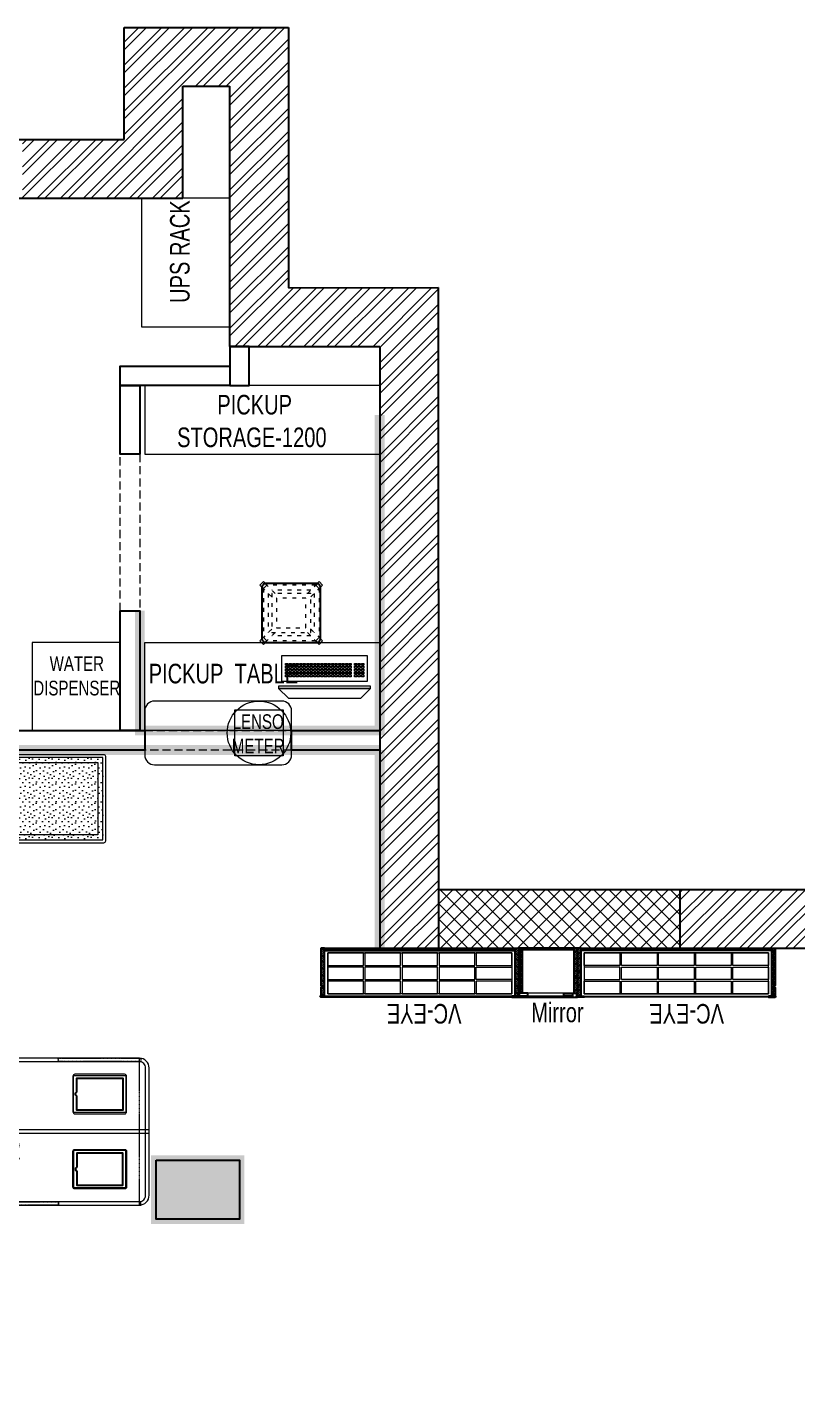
# Model space of a CAD drawing. Header units: feet. Extents: x 5230836 to 5248056, y -5286305 to -5270052.
# Drawn here: x 5237422 to 5241351, y -5277030 to -5270052 of the extents above; entities that cross this region are included whole.
import ezdxf

# ---------------------------------------------------------------- set-up
doc = ezdxf.new("R2010")
doc.units = ezdxf.units.FT
doc.header["$LTSCALE"] = 33
doc.header["$MEASUREMENT"] = 0
for name, pattern in [('a_p6_plan_L18$0$HIDDEN', [0.375, 0.25, -0.125]), ('ACAD_ISO03W100', [30, 12, -18]), ('HIDDEN2', [4.7625, 3.175, -1.5875]), ('HIDDENX2', [0.75, 0.5, -0.25])]:
    doc.linetypes.add(name, pattern=pattern)
doc.layers.add('A-WALL', color=1, linetype='Continuous')
doc.layers.add('column', color=10, linetype='Continuous')
for name, color, linetype, lineweight in [('LENS-CURTAIN', 5, 'a_p6_plan_L18$0$HIDDEN', 9), ('LENS-HATCH', 251, 'Continuous', 5), ('LENS-PARTITION', 21, 'Continuous', 25), ('LENS-TEXT', 31, 'Continuous', 5), ('LENS_DIMENSION', 193, 'Continuous', 0), ('LENS_TEXT', 31, 'Continuous', 5), ('LK-EQPMT', 3, 'Continuous', 18), ('LK-FF&E FLOOR', 1, 'Continuous', 9), ('LK-FF&E WALL', 1, 'Continuous', 9), ('LK-FLUTTED FINISH', 20, 'Continuous', 30), ('LK-IT', 3, 'Continuous', 18), ('LK-MIRROR', 133, 'Continuous', 13), ('LK-TILES FINISH', 251, 'Continuous', 5), ('LN-ELEVATION-1', 81, 'Continuous', 25), ('LN-ELEVATION-2', 103, 'Continuous', 20), ('LN-ELEVATION-3', 125, 'Continuous', 18), ('LN-ELEVATION-4', 145, 'Continuous', 13), ('LN-ELEVATION-5', 167, 'Continuous', 5), ('LN-HATCH', 251, 'Continuous', 0), ('PLANO-TXT', 252, 'Continuous', 5)]:
    doc.layers.add(name, color=color, linetype=linetype, lineweight=lineweight)
doc.styles.add('LK TXT', font='GILC____.TTF', dxfattribs={"height": 100})
pattern_1 = [(45, (7858558.917, 3503823.203), (-4.4901280605, 4.4901280605), [])]

# ---------------------------------------------------------------- blocks, each defined once
blk = doc.blocks.new('A$C9f357b42')
at = {"layer": 'column'}
h = blk.add_hatch(color=8, dxfattribs=at)
h.dxf.hatch_style = 1
h.paths.add_polyline_path([(-17193.2, -5429.1), (-17193.2, -6087.1), (-16893.2, -6087.1), (-16893.2, -5429.1)])
h.paths.add_polyline_path([(-17193.2, -7258.1), (-17193.2, -7548.1), (-16893.2, -7548.1), (-16893.2, -7258.1)])
h.paths.add_polyline_path([(-13517.2, -7258.1), (-13517.2, -7548.1), (-13217.2, -7548.1), (-13217.2, -7258.1)])
h.paths.add_polyline_path([(-13517.2, -5429.1), (-13517.2, -6087.1), (-13217.2, -6087.1), (-13217.2, -6013.9), (-13217.2, -5429.1)])
h.paths.add_polyline_path([(-13797.7, -1383.1), (-13797.7, -1683.1), (-12936.7, -1683.1), (-12936.7, -1383.1)])
h.paths.add_polyline_path([(-9976.2, -1383.1), (-9976.2, -1683.1), (-9550.2, -1683.1), (-9550.2, -1383.1)])
h.paths.add_polyline_path([(-9850.2, -5661.1), (-9850.2, -6087.1), (-9550.2, -6087.1), (-9550.2, -5661.1)])
h.paths.add_polyline_path([(-9850.2, -7258.1), (-9850.2, -7548.1), (-9550.2, -7548.1), (-9550.2, -7258.1)])
h.paths.add_polyline_path([(-6192.2, -7258.1), (-6192.2, -7558.1), (-5892.2, -7558.1), (-5892.2, -7258.1), (-5972.8, -7258.1), (-6089.7, -7258.1)])
at = {"layer": 'LN-HATCH'}
h = blk.add_hatch(dxfattribs=at)
h.set_pattern_fill('ANSI32', color=256, scale=222)
h.set_pattern_definition([(45, (-2874879.74, 5452752.58), (-58.8666395, 58.8666395), []), (45, (-2874840.5, 5452752.58), (-58.8666395, 58.8666395), [])])
h.paths.add_polyline_path([(-17063.2, 4359.9), (-17063.2, 3511.9), (-17193.2, 3511.9), (-17193.2, 2401.9), (-16893.2, 2401.9), (-16893.2, 3211.9), (-16763.2, 3211.9), (-16763.2, 4059.9), (-16403.2, 4059.9), (-16403.2, 3211.9), (-15522.2, 3211.9), (-15522.2, 3511.9), (-16103.2, 3511.9), (-16103.2, 4359.9)])
h.paths.add_polyline_path([(-14163.2, 4402.9), (-14163.2, 3511.9), (-14376.2, 3511.9), (-14376.2, 3211.9), (-13863.2, 3211.9), (-13863.2, 4102.9), (-13517.2, 4102.9), (-13517.2, 4061.9), (-13517.2, 2401.9), (-13217.2, 2401.9), (-13217.2, 4102.9), (-12984.2, 4102.9), (-12984.2, 3530.9), (-12178.2, 3530.9), (-12178.2, 3830.9), (-12684.2, 3830.9), (-12684.2, 4402.9), (-13517.2, 4402.9)])
h.paths.add_polyline_path([(-10139.2, 4402.9), (-10139.2, 3830.9), (-10658.2, 3830.9), (-10658.2, 3530.9), (-9839.2, 3530.9), (-9839.2, 4102.9), (-9600.2, 4102.9), (-9600.2, 2773.3), (-8833.6, 2773.3), (-8833.6, -300.4), (-8533.6, -300.4), (-8533.7, 0), (-8535.2, 3073.4), (-9300.2, 3073), (-9300.2, 4402.9)])
h.paths.add_polyline_path([(-7300.7, 0), (-7300.6, -300.4), (-4390.3, -300.4), (-4390.4, 0)])
h.paths.add_polyline_path([(-3157.4, 0), (-3157.3, -300.4), (-300, -300.4), (-300, -2187.8), (0, -2187.8), (0, 0)])
h.paths.add_polyline_path([(-300, -2187.8), (-300, -3754), (-1646.2, -3754.2), (-1646.2, -2187.8), (-1946.2, -2187.8), (-1946.2, -4563.4), (-1646.2, -4563.4), (-1646.2, -4054.2), (-300, -4054), (-300, -4563.4), (0, -4563.4), (0, -2187.8)])
h.paths.add_polyline_path([(-300, -4563.4), (-300, -7258.1), (-1946.2, -7258.1), (-1946.2, -7558.1), (0, -7558.1), (0, -4563.4)])
h.paths.add_polyline_path([(-1946.2, -4563.4), (-1946.2, -6087.1), (-1778.9, -6087.1), (-1646.2, -6087.1), (-1646.2, -4563.4)], flags=17)
h.paths.add_polyline_path([(-6192.2, -1383.1), (-6192.2, -2187.8), (-5892.2, -2187.8), (-5892.2, -1683.1), (-1946.2, -1683.1), (-1946.2, -2187.8), (-1646.2, -2187.8), (-1646.2, -1383.1)])
h.paths.add_polyline_path([(-6192.2, -2187.8), (-6192.2, -4563.4), (-5892.3, -4563.4), (-5892.2, -2187.8)])
h.paths.add_polyline_path([(-6192.2, -4563.4), (-6192.2, -5787.1), (-5892.3, -5787.1), (-5892.3, -4563.4)])
h.paths.add_polyline_path([(-6192.2, -5787.1), (-6192.2, -6087.1), (-5892.3, -6087.1), (-5892.3, -5787.1)])
h.paths.add_polyline_path([(-4145.2, -7258.1), (-4145.2, -7558.1), (-3717.2, -7558.1), (-3717.2, -7258.1)])
h = blk.add_hatch(dxfattribs=at)
h.set_pattern_fill('ANSI37', color=256, scale=444)
h.paths.add_polyline_path([(-7300.7, 0), (-8533.7, 0), (-8533.6, -300.4), (-7300.6, -300.4)])
at = {"layer": 'A-WALL'}
for p, q in [((-10139.2, 3830.9), (-10139.2, 4402.9)), ((-10139.2, 4402.9), (-9300.2, 4402.9)), ((-9300.2, 4402.9), (-9300.2, 3073)), ((-9839.2, 3530.9), (-9839.2, 4102.9)), ((-9839.2, 4102.9), (-9600.2, 4102.9)), ((-9600.2, 4102.9), (-9600.2, 2773.3)), ((-12684.2, 3830.9), (-10139.2, 3830.9)), ((-12984.2, 3530.9), (-9839.2, 3530.9)), ((-9300.2, 3073), (-8535.2, 3073.4)), ((-8535.2, 3073.4), (-8533.7, 0)), ((-9600.2, 2773.3), (-8833.6, 2773.3)), ((-8833.6, 2773.3), (-8833.6, -300.4)), ((-8533.7, 0), (0, 0)), ((-8533.7, 0), (-8533.6, -301.1)), ((-7300.7, 0), (-7300.6, -300.4)), ((-8833.6, -300.4), (-300, -300.4))]:
    blk.add_line(p, q, dxfattribs=at)
at = {"layer": 'column'}
blk.add_lwpolyline([(-9976.2, -1383.1), (-9550.2, -1383.1), (-9550.2, -1683.1), (-9976.2, -1683.1)], close=True, dxfattribs=at)
blk = doc.blocks.new('I-PAD Frame')
at = {"color": 3, "linetype": 'Continuous'}
blk.add_lwpolyline([(357868.7, -232321.1), (358122.7, -232321.1, 0.414214), (358132.7, -232311.1), (358132.7, -232129.1, 0.414214), (358122.7, -232119.1), (357868.7, -232119.1, 0.414214), (357858.7, -232129.1), (357858.7, -232311.1, 0.414214)], format="xyb", close=True, dxfattribs=at)
at = {"color": 3, "linetype": 'Continuous', "lineweight": 25}
blk.add_lwpolyline([(358113.2, -232229.7), (358113.2, -232302.1), (357878.2, -232302.1), (357878.2, -232138.1), (358113.2, -232138.1), (358113.2, -232210.6, 0.327538), (358114.6, -232212.5, -0.733799), (358114.6, -232227.8, 0.327538)], format="xyb", close=True, dxfattribs=at)
blk = doc.blocks.new('Billing Counter 1800')
at = {"color": 5, "linetype": 'HIDDENX2', "ltscale": 0.025}
for p, q in [((-850, -375), (-850, 375)), ((850, -375), (850, 375))]:
    blk.add_line(p, q, dxfattribs=at)
at = {"color": 0, "linetype": 'Continuous'}
for p, q in [((850, 375), (-850, 375)), ((900, -325), (900, 325)), ((-850, -375), (850, -375))]:
    blk.add_line(p, q, dxfattribs=at)
at = {"color": 2, "linetype": 'Continuous'}
blk.add_line((849, -375), (850, -375), dxfattribs=at)
at = {"color": 2, "linetype": 'HIDDENX2', "ltscale": 0.025}
for points in [[(-858, 375), (-437.4, 375), (-437.4, 358), (-858, 358)], [(435.3, 375), (-435.3, 375), (-435.3, 358), (435.3, 358)], [(437.3, 375), (857.9, 375), (857.9, 358), (437.3, 358)], [(-858, -375), (-437.4, -375), (-437.4, -358), (-858, -358)], [(435.3, -375), (-435.3, -375), (-435.3, -358), (435.3, -358)], [(437.3, -375), (857.9, -375), (857.9, -358), (437.3, -358)]]:
    blk.add_lwpolyline(points, close=True, dxfattribs=at)
at = {"color": 5, "linetype": 'Continuous'}
for points in [[(-780.9, 97.3), (-513.9, 97.3), (-513.9, 286.2), (-780.9, 286.2)], [(780.9, 97.3), (513.9, 97.3), (513.9, 286.2), (780.9, 286.2)], [(-780.9, -97.3), (-513.9, -97.3), (-513.9, -286.2), (-780.9, -286.2)], [(780.9, -97.3), (513.9, -97.3), (513.9, -286.2), (780.9, -286.2)]]:
    blk.add_lwpolyline(points, close=True, dxfattribs=at)
at = {"color": 5, "linetype": 'HIDDENX2', "ltscale": 0.025}
blk.add_lwpolyline([(850, 8.5), (-850, 8.5), (-850, -8.5), (850, -8.5)], close=True, dxfattribs=at)
at = {"color": 0, "linetype": 'Continuous'}
for centre, start, end in [((-850, 325), 90, 180), ((850, 325), 0, 90), ((850, -325), 270, 0)]:
    blk.add_arc(centre, 50, start, end, dxfattribs=at)
at = {"layer": 'LN-ELEVATION-2'}
blk.add_line((-900, 325), (-900, -325), dxfattribs=at)
for points in [[(850, 375), (-850, 375, 0.414214), (-900, 325), (-900, -325, 0.414214), (-850, -375), (850, -375, 0.414214), (900, -325), (900, 325, 0.414214)], [(850, 357), (-850, 357, 0.414214), (-882, 325), (-882, -325, 0.414214), (-850, -357), (850, -357, 0.414214), (882, -325), (882, 325, 0.414214)]]:
    blk.add_lwpolyline(points, format="xyb", close=True, dxfattribs=at)
blk.add_lwpolyline([(-900, -8.5), (900, -8.5), (900, 8.5), (-900, 8.5)], close=True, dxfattribs=at)
blk.add_arc((-850, -325), 50, 180, 270, dxfattribs=at)
at = {"color": 2, "linetype": 'Continuous', "xscale": -1, "rotation": 180}
blk.add_blockref('I-PAD Frame', (-358643.2, -232028.4), dxfattribs=at)
at = {"color": 2, "linetype": 'Continuous', "rotation": 180}
blk.add_blockref('I-PAD Frame', (358643.2, -232028.4), dxfattribs=at)
at = {"color": 2, "linetype": 'Continuous'}
blk.add_blockref('I-PAD Frame', (-358643.2, 232028.4), dxfattribs=at)
at = {"color": 2, "linetype": 'Continuous', "xscale": -1}
blk.add_blockref('I-PAD Frame', (358643.2, 232028.4), dxfattribs=at)
at = {"layer": 'LENS-TEXT', "color": 0, "linetype": 'Continuous', "ltscale": 3, "insert": (-7.9, -8.9), "char_height": 100, "attachment_point": 5, "style": 'LK TXT'}
blk.add_mtext_dynamic_manual_height_columns('BILLING COUNTER', width=353.056, gutter_width=0.5, heights=[0], dxfattribs=at)
blk = doc.blocks.new('2 seater bench')
at = {"layer": 'LENS-HATCH', "lineweight": 0}
h = blk.add_hatch(dxfattribs=at)
h.set_pattern_fill('STIP1', color=177, scale=100, angle=270, pattern_type=2)
h.set_pattern_definition([(270, (6617251.08, -170421.61), (100, -2e-13), [0, -100]), (270, (6617235.08, -170433.61), (100, -2e-13), [0, -100]), (270, (6617211.08, -170428.61), (100, -2e-13), [0, -100]), (270, (6617188.08, -170463.61), (100, -2e-13), [0, -100]), (270, (6617224.08, -170460.61), (100, -2e-13), [0, -100]), (270, (6617248.08, -170487.61), (100, -2e-13), [0, -100]), (270, (6617255.08, -170452.61), (100, -2e-13), [0, -100]), (270, (6617214.08, -170494.61), (100, -2e-13), [0, -100]), (270, (6617182.08, -170489.61), (100, -2e-13), [0, -100]), (270, (6617167.08, -170415.61), (100, -2e-13), [0, -100]), (270, (6617187.08, -170433.61), (100, -2e-13), [0, -100]), (270, (6617168.08, -170447.61), (100, -2e-13), [0, -100]), (270, (6617232.08, -170508.61), (100, -2e-13), [0, -100]), (270, (6617207.08, -170476.61), (100, -2e-13), [0, -100]), (270, (6617240.08, -170468.61), (100, -2e-13), [0, -100]), (270, (6617231.08, -170485.61), (100, -2e-13), [0, -100]), (270, (6617204.08, -170449.61), (100, -2e-13), [0, -100]), (270, (6617258.08, -170477.61), (100, -2e-13), [0, -100]), (270, (6617199.08, -170508.61), (100, -2e-13), [0, -100]), (270, (6617169.08, -170505.61), (100, -2e-13), [0, -100])])
h.paths.add_polyline_path([(585, 210), (0, 210), (0, -210), (585, -210)])
h.paths.add_polyline_path([(0, 245), (0, -210)])
h.paths.add_polyline_path([(-585, 210), (0, 210), (0, -210), (-585, -210)])
at = {"layer": 'LN-ELEVATION-2', "ltscale": 0.5}
for points in [[(-585, 210), (0, 210), (0, -210), (-585, -210)], [(585, 210), (0, 210), (0, -210), (585, -210)]]:
    blk.add_lwpolyline(points, close=True, dxfattribs=at)
at = {"layer": 'LN-ELEVATION-5', "ltscale": 0.5}
blk.add_lwpolyline([(590, 225), (-590, 225, 0.414214), (-600, 215), (-600, -215, 0.414214), (-590, -225), (590, -225, 0.414214), (600, -215), (600, 215, 0.414214)], format="xyb", close=True, dxfattribs=at)
blk.add_lwpolyline([(585, 210), (-585, 210), (-585, -210), (585, -210)], close=True, dxfattribs=at)
at = {"layer": 'LN-ELEVATION-5', "linetype": 'HIDDEN2', "ltscale": 11}
blk.add_lwpolyline([(-560, 185), (560, 185), (560, -185), (-560, -185)], close=True, dxfattribs=at)
blk = doc.blocks.new('VC HD 1010')
at = {"layer": 'LN-HATCH', "ltscale": 0.5}
h = blk.add_hatch(dxfattribs=at)
h.set_pattern_fill('ANSI31', color=256, scale=2)
h.set_pattern_definition([(45, (3761554.586, 1795022.936), (-4.490128061, 4.490128061), [])])
h.paths.add_polyline_path([(-505.2, 24), (-505.2, -166), (-499.2, -166), (-499.2, -176), (-505.2, -176), (-505.2, -220), (-487.2, -220), (-487.2, 24)])
h = blk.add_hatch(dxfattribs=at)
h.set_pattern_fill('ANSI31', color=256, scale=2)
h.set_pattern_definition(pattern_1)
h.paths.add_polyline_path([(504.8, 24), (504.8, -166), (498.8, -166), (498.8, -176), (504.8, -176), (504.8, -220), (486.8, -220), (486.8, 24)])
h = blk.add_hatch(dxfattribs=at)
h.set_pattern_fill('ANSI31', color=256, scale=2)
h.set_pattern_definition([(45, (7858741.917, 3503823.203), (-4.4901280605, 4.4901280605), [])])
h.paths.add_polyline_path([(-470.2, -220), (-470.2, -226), (-505.2, -226), (-505.2, -220)])
h = blk.add_hatch(dxfattribs=at)
h.set_pattern_fill('ANSI31', color=256, scale=2)
h.set_pattern_definition(pattern_1)
h.paths.add_polyline_path([(476.8, -220), (476.8, -226), (511.8, -226), (511.8, -220)])
at = {"layer": 'LN-ELEVATION-1', "ltscale": 0.5}
for points in [[(-505.2, 24), (-505.2, -166), (-499.2, -166), (-499.2, -176), (-505.2, -176), (-505.2, -220), (-487.2, -220), (-487.2, 24)], [(486.8, 12), (-487.2, 12), (-487.2, 18), (486.8, 18)], [(504.8, 24), (504.8, -166), (498.8, -166), (498.8, -176), (504.8, -176), (504.8, -220), (486.8, -220), (486.8, 24)], [(-470.2, -220), (-470.2, -226), (-505.2, -226), (-505.2, -220)], [(469.8, -220), (469.8, -226), (504.8, -226), (504.8, -220)]]:
    blk.add_lwpolyline(points, close=True, dxfattribs=at)
at = {"layer": 'LN-ELEVATION-2', "ltscale": 0.5}
blk.add_lwpolyline([(470.2, 0), (-470.2, 0), (-470.2, -208), (470.2, -208)], close=True, dxfattribs=at)
at = {"layer": 'LN-ELEVATION-3', "ltscale": 0.5}
for p, q in [((-487.2, 24), (486.8, 24)), ((-470.2, -220), (469.8, -220)), ((469.8, -226), (-470.2, -226))]:
    blk.add_line(p, q, dxfattribs=at)
for points in [[(-470.2, 0), (-288.5, 0), (-288.5, -64), (-470.2, -64)], [(-280.5, 0), (-98.8, 0), (-98.8, -64), (-280.5, -64)], [(-90.8, 0), (90.8, 0), (90.8, -64), (-90.8, -64)], [(98.8, 0), (280.5, 0), (280.5, -64), (98.8, -64)], [(288.5, 0), (470.2, 0), (470.2, -64), (288.5, -64)], [(-470.2, -136), (-288.5, -136), (-288.5, -72), (-470.2, -72)], [(-280.5, -72), (-98.8, -72), (-98.8, -136), (-280.5, -136)], [(-90.8, -72), (90.8, -72), (90.8, -136), (-90.8, -136)], [(98.8, -72), (280.5, -72), (280.5, -136), (98.8, -136)], [(288.5, -72), (470.2, -72), (470.2, -136), (288.5, -136)], [(-470.2, -144), (-288.5, -144), (-288.5, -208), (-470.2, -208)], [(-280.5, -144), (-98.8, -144), (-98.8, -208), (-280.5, -208)], [(-90.8, -144), (90.8, -144), (90.8, -208), (-90.8, -208)], [(98.8, -144), (280.5, -144), (280.5, -208), (98.8, -208)], [(288.5, -144), (470.2, -144), (470.2, -208), (288.5, -208)]]:
    blk.add_lwpolyline(points, close=True, dxfattribs=at)
blk = doc.blocks.new('CLENS 600 TYPE 6')
at = {"layer": 'LN-ELEVATION-1', "ltscale": 0.5}
blk.add_lwpolyline([(130, -225), (-130, -225, -0.414214), (-150, -205), (-150, 55, -0.414214), (-130, 75), (130, 75, -0.414214), (150, 55), (150, -205, -0.414214)], format="xyb", close=True, dxfattribs=at)
at = {"layer": 'LN-ELEVATION-3', "linetype": 'ACAD_ISO03W100', "ltscale": 0.05}
for p, q in [((-100, 7.3), (-142.4, 49.7)), ((-142.4, -199.7), (-142.4, 49.7)), ((-82.3, 25), (-124.7, 67.4)), ((124.7, 67.4), (-124.7, 67.4)), ((-117.4, -174.7), (-117.4, 24.7)), ((99.7, 42.4), (-99.7, 42.4)), ((82.3, 25), (124.7, 67.4)), ((100, 7.3), (142.4, 49.7)), ((117.4, -174.7), (117.4, 24.7)), ((142.4, -199.7), (142.4, 49.7)), ((-100, -157.3), (-142.4, -199.7)), ((-82.3, -175), (-124.7, -217.4)), ((99.7, -192.4), (-99.7, -192.4)), ((82.3, -175), (124.7, -217.4)), ((100, -157.3), (142.4, -199.7)), ((124.7, -217.4), (-124.7, -217.4))]:
    blk.add_line(p, q, dxfattribs=at)
for points in [[(-132.2, 74.9), (-124.7, 67.4), (-142.4, 49.7), (-149.9, 57.2)], [(132.2, 74.9), (124.7, 67.4), (142.4, 49.7), (149.9, 57.2)], [(-132.2, -224.9), (-124.7, -217.4), (-142.4, -199.7), (-149.9, -207.2)], [(132.2, -224.9), (124.7, -217.4), (142.4, -199.7), (149.9, -207.2)]]:
    blk.add_lwpolyline(points, dxfattribs=at)
for points in [[(100, -175), (-100, -175), (-100, 25), (100, 25)], [(75, -150), (-75, -150), (-75, 0), (75, 0)]]:
    blk.add_lwpolyline(points, close=True, dxfattribs=at)
at = {"layer": 'LN-ELEVATION-5', "ltscale": 0.5}
for points in [[(-149.9, 57.2), (-160.1, 67.4), (-142.4, 85.1), (-132.2, 74.9)], [(149.9, 57.2), (160.1, 67.4), (142.4, 85.1), (132.2, 74.9)], [(-149.9, -207.2), (-160.1, -217.4), (-142.4, -235.1), (-132.2, -224.9)], [(149.9, -207.2), (160.1, -217.4), (142.4, -235.1), (132.2, -224.9)]]:
    blk.add_lwpolyline(points, dxfattribs=at)
blk = doc.blocks.new('*U22')
at = {"layer": 'LK-EQPMT', "ltscale": 12}
blk.add_lwpolyline([(6, 4.9), (-6, 4.9), (-6, -4.9), (6, -4.9)], close=True, dxfattribs=at)
blk = doc.blocks.new('*U23')
at = {"color": 0, "linetype": 'ByBlock', "lineweight": -2}
for p in [(0, 0), (18, 0), (35.9, 0), (53.9, 0), (71.8, 0), (89.8, 0), (107.8, 0), (125.7, 0), (143.7, 0), (161.6, 0), (179.6, 0), (197.6, 0), (215.5, 0), (233.5, 0), (251.4, 0), (269.4, 0), (287.4, 0), (305.3, 0), (323.3, 0), (0, -14.7), (0, -29.5), (0, -44.2), (0, -59), (18, -14.7), (18, -29.5), (18, -44.2), (18, -59), (35.9, -14.7), (35.9, -29.5), (35.9, -44.2), (35.9, -59), (53.9, -14.7), (53.9, -29.5), (53.9, -44.2), (53.9, -59), (71.8, -14.7), (71.8, -29.5), (71.8, -44.2), (71.8, -59), (89.8, -14.7), (89.8, -29.5), (89.8, -44.2), (89.8, -59), (107.8, -14.7), (107.8, -29.5), (107.8, -44.2), (107.8, -59), (125.7, -14.7), (125.7, -29.5), (125.7, -44.2), (125.7, -59), (143.7, -14.7), (143.7, -29.5), (143.7, -44.2), (143.7, -59), (161.6, -14.7), (161.6, -29.5), (161.6, -44.2), (161.6, -59), (179.6, -14.7), (179.6, -29.5), (179.6, -44.2), (179.6, -59), (197.6, -14.7), (197.6, -29.5), (197.6, -44.2), (197.6, -59), (215.5, -14.7), (215.5, -29.5), (215.5, -44.2), (215.5, -59), (233.5, -14.7), (233.5, -29.5), (233.5, -44.2), (233.5, -59), (251.4, -14.7), (251.4, -29.5), (251.4, -44.2), (251.4, -59), (269.4, -14.7), (269.4, -29.5), (269.4, -44.2), (269.4, -59), (287.4, -14.7), (287.4, -29.5), (287.4, -44.2), (287.4, -59), (305.3, -14.7), (305.3, -29.5), (305.3, -44.2), (305.3, -59), (323.3, -14.7), (323.3, -29.5), (323.3, -44.2), (323.3, -59)]:
    blk.add_blockref('*U22', p, dxfattribs=at)
blk = doc.blocks.new('*U20')
at = {"layer": 'LK-EQPMT', "ltscale": 12}
blk.add_lwpolyline([(6, 4.9), (-6, 4.9), (-6, -4.9), (6, -4.9)], close=True, dxfattribs=at)
blk = doc.blocks.new('*U21')
at = {"color": 0, "linetype": 'ByBlock', "lineweight": -2}
for p in [(0, 0), (18, 0), (35.9, 0), (0, -14.7), (0, -29.5), (0, -44.2), (0, -59), (18, -14.7), (18, -29.5), (18, -44.2), (18, -59), (35.9, -14.7), (35.9, -29.5), (35.9, -44.2), (35.9, -59)]:
    blk.add_blockref('*U20', p, dxfattribs=at)
blk = doc.blocks.new('*U15')
at = {"ltscale": 12}
blk.add_lwpolyline([(8, 0), (8, 129.1), (448, 129.1), (448, 0)], close=True, dxfattribs=at)
for name, p in [('*U23', (35.2, 101.6)), ('*U21', (386.6, 101.6))]:
    blk.add_blockref(name, p)
blk = doc.blocks.new('Pickup table PC')
at = {"layer": 'LN-ELEVATION-2', "ltscale": 0.5}
for points in [[(470, 50), (0, 50), (0, 62), (470, 62)], [(420, 0), (50, 0), (0, 50), (470, 50)]]:
    blk.add_lwpolyline(points, close=True, dxfattribs=at)
blk = doc.blocks.new('MIRROR')
at = {"layer": 'LN-HATCH', "ltscale": 0.5}
h = blk.add_hatch(dxfattribs=at)
h.set_pattern_fill('ANSI31', color=256, scale=2)
h.set_pattern_definition([(45, (4060433.7416, 1708720.787), (-4.4901280605, 4.4901280605), [])])
h.paths.add_polyline_path([(212.9, 101.3), (230.9, 101.3), (230.9, -127.7), (212.9, -127.7)])
h.paths.add_polyline_path([(230.9, 95.3), (494.9, 95.3), (494.9, 101.3), (230.9, 101.3)])
h.paths.add_polyline_path([(512.9, 101.3), (494.9, 101.3), (494.9, -127.7), (512.9, -127.7)])
at = {"layer": 'Defpoints'}
blk.add_lwpolyline([(512.9, 101.3), (212.9, 101.3), (212.9, -148.7), (512.9, -148.7)], close=True, dxfattribs=at)
at = {"layer": 'LN-ELEVATION-1'}
for points in [[(212.9, 101.3), (230.9, 101.3), (230.9, -127.7), (212.9, -127.7)], [(230.9, 95.3), (494.9, 95.3), (494.9, 101.3), (230.9, 101.3)], [(512.9, 101.3), (494.9, 101.3), (494.9, -127.7), (512.9, -127.7)], [(259.9, -141.7), (259.9, -127.7), (214.9, -127.7), (214.9, -148.7), (223.9, -148.7), (223.9, -147.2), (216.4, -147.2), (216.4, -141.7)], [(442.9, -141.7), (442.9, -127.7), (487.9, -127.7), (487.9, -148.7), (478.9, -148.7), (478.9, -147.2), (486.4, -147.2), (486.4, -141.7)], [(504.9, -148.7), (504.9, -147.2), (509.4, -147.2), (509.4, -129.2), (487.9, -129.2), (487.9, -127.7), (510.9, -127.7), (510.9, -148.7)]]:
    blk.add_lwpolyline(points, close=True, dxfattribs=at)
at = {"layer": 'LN-ELEVATION-2'}
blk.add_lwpolyline([(259.9, -141.7), (442.9, -141.7), (442.9, -127.7), (259.9, -127.7)], close=True, dxfattribs=at)
at = {"layer": 'LN-ELEVATION-2', "color": 4, "lineweight": 0}
blk.add_lwpolyline([(216.4, -141.7), (486.4, -141.7), (486.4, -147.2), (216.4, -147.2)], close=True, dxfattribs=at)
at = {"layer": 'LN-ELEVATION-4', "ltscale": 0.5}
blk.add_line((478.9, -148.7), (223.9, -148.7), dxfattribs=at)

msp = doc.modelspace()

# ---------------------------------------------------------------- linework, layer by layer
at = {"layer": 'LENS-CURTAIN', "ltscale": 5}
for points in [[(5237996.6, -5273032.1), (5237896.6, -5273032.1), (5237896.6, -5272232.1), (5237996.6, -5272232.1)], [(5238021.6, -5273643.5), (5238771.6, -5273643.5), (5238771.6, -5273743.5), (5238021.6, -5273743.5)]]:
    msp.add_lwpolyline(points, close=True, dxfattribs=at)
at = {"layer": 'LENS-PARTITION'}
for points in [[(5238555.5, -5271682.1), (5238455.5, -5271682.1), (5238455.5, -5271882.1), (5238555.5, -5271882.1)], [(5238455.5, -5271882.1), (5237896.6, -5271882.1), (5237896.6, -5271782.1), (5238455.5, -5271782.1)], [(5237996.6, -5271882.1), (5237996.6, -5272232.1), (5237896.6, -5272232.1), (5237896.6, -5271882.1)], [(5237996.6, -5273643.5), (5237896.6, -5273643.5), (5237896.6, -5273032.1), (5237996.6, -5273032.1)], [(5235312, -5273643.5), (5238021.6, -5273643.5), (5238021.6, -5273743.5), (5235312, -5273743.5)], [(5239221.6, -5273743.5), (5238771.6, -5273743.5), (5238771.6, -5273643.5), (5239221.6, -5273643.5)]]:
    msp.add_lwpolyline(points, close=True, dxfattribs=at)
at = {"layer": 'LK-EQPMT'}
msp.add_lwpolyline([(5238482.1, -5273773.5), (5238482.1, -5273538.5), (5238728.1, -5273538.5), (5238728.1, -5273773.5)], close=True, dxfattribs=at)
at = {"layer": 'LK-FF&E WALL'}
for points in [[(5238005, -5270924.5), (5238005, -5271582.1), (5238455, -5271582.1), (5238455, -5270924.5)], [(5239221.6, -5272232.1), (5239221.6, -5271882.1), (5238021.6, -5271882.1), (5238021.6, -5272232.1)], [(5237446.6, -5273643.5), (5237896.6, -5273643.5), (5237896.6, -5273193.5), (5237446.6, -5273193.5)], [(5239221.6, -5273643.5), (5238021.6, -5273643.5), (5238021.6, -5273193.5), (5239221.6, -5273193.5)]]:
    msp.add_lwpolyline(points, close=True, dxfattribs=at)
msp.add_lwpolyline([(5238771.6, -5273768.5), (5238771.6, -5273543.5, 0.414214), (5238721.6, -5273493.5), (5238071.6, -5273493.5, 0.414214), (5238021.6, -5273543.5), (5238021.6, -5273768.5, 0.414214), (5238071.6, -5273818.5), (5238721.6, -5273818.5, 0.414214)], format="xyb", close=True, dxfattribs=at)
msp.add_circle((5238605.1, -5273656), 162.5, dxfattribs=at)
at = {"layer": 'LK-FLUTTED FINISH', "linetype": 'ACAD_ISO03W100', "ltscale": 0.05, "const_width": 50}
msp.add_lwpolyline([(5234412, -5273743.5), (5239221.6, -5273743.5)], dxfattribs=at)
at = {"layer": 'LK-MIRROR', "linetype": 'ACAD_ISO03W100', "ltscale": 0.05, "const_width": 50}
msp.add_lwpolyline([(5239221.6, -5273743.5), (5239221.6, -5274755.8)], dxfattribs=at)
msp.add_lwpolyline([(5238505, -5275838.5), (5238079, -5275838.5), (5238079, -5276138.5), (5238505, -5276138.5)], close=True, dxfattribs=at)
at = {"layer": 'LK-TILES FINISH', "color": 212, "linetype": 'ACAD_ISO03W100', "ltscale": 0.05, "const_width": 50}
msp.add_lwpolyline([(5239221.6, -5272032.1), (5239221.6, -5273643.5), (5237996.6, -5273643.5), (5237996.6, -5273032.1)], dxfattribs=at)

# ---------------------------------------------------------------- block references
at = {"layer": 'LENS_DIMENSION'}
msp.add_blockref('A$C9f357b42', (5248055.2, -5274455.4), dxfattribs=at)
at = {"layer": 'LK-FF&E FLOOR'}
for name, p in [('2 seater bench', (5237222.2, -5273992.1)), ('Billing Counter 1800', (5237144.1, -5275692.1))]:
    msp.add_blockref(name, p, dxfattribs=at)
at = {"layer": 'LK-FF&E WALL', "xscale": -1, "rotation": 180}
msp.add_blockref('CLENS 600 TYPE 6', (5238769.8, -5273118.5), dxfattribs=at)
at = {"layer": 'LK-FF&E WALL', "xscale": -1}
msp.add_blockref('VC HD 1010', (5239426.4, -5274779.8), dxfattribs=at)
at = {"layer": 'LK-FF&E WALL'}
for name, p in [('MIRROR', (5239718.6, -5274857.1)), ('VC HD 1010', (5240736.8, -5274779.8))]:
    msp.add_blockref(name, p, dxfattribs=at)
at = {"layer": 'LK-IT', "ltscale": 0.5, "xscale": -1, "rotation": 180}
msp.add_blockref('*U15', (5238711.9, -5273263.1), dxfattribs=at)
at = {"layer": 'LK-IT', "xscale": -1}
msp.add_blockref('Pickup table PC', (5239175, -5273479.3), dxfattribs=at)

# ---------------------------------------------------------------- texts
at = {"layer": 'LENS-TEXT', "color": 0, "linetype": 'Continuous', "ltscale": 3, "insert": (5238201.2, -5271198), "char_height": 100, "attachment_point": 5, "rotation": 90, "style": 'LK TXT'}
msp.add_mtext_dynamic_manual_height_columns('UPS RACK', width=1099.487, gutter_width=1, heights=[0], dxfattribs=at)
at = {"layer": 'LENS-TEXT', "color": 0, "linetype": 'Continuous', "ltscale": 3, "attachment_point": 5, "style": 'LK TXT'}
for s, width, gutter_width, insert, char_height in [(' PICKUP STORAGE-1200', 1099.487, 1, (5238568.5, -5272063.7), 100), ('WATER \\PDISPENSER', 264.162, 0.75, (5237674.6, -5273364.9), 75), ('PICKUP  TABLE  ', 783.964, 1, (5238423.4, -5273353.6), 100), ('LENSO\\PMETER', 353.056, 0.5, (5238600.8, -5273660.8), 75)]:
    msp.add_mtext_dynamic_manual_height_columns(s, width=width, gutter_width=gutter_width, heights=[0], dxfattribs=dict(at, insert=insert, char_height=char_height))
at = {"layer": 'LENS_TEXT', "linetype": 'Continuous', "ltscale": 3, "insert": (5240129, -5275084), "char_height": 100, "width": 324.474, "attachment_point": 5, "style": 'LK TXT'}
msp.add_mtext('{\\C7;Mirror}', dxfattribs=at)
at = {"layer": 'PLANO-TXT', "linetype": 'Continuous', "ltscale": 3, "char_height": 100, "width": 221.058, "attachment_point": 5, "rotation": 180, "style": 'LK TXT'}
for insert in [(5239448.5, -5275089.5), (5240789.2, -5275089.5)]:
    msp.add_mtext('VC-EYE', dxfattribs=dict(at, insert=insert))

doc.saveas('drawing.dxf')
